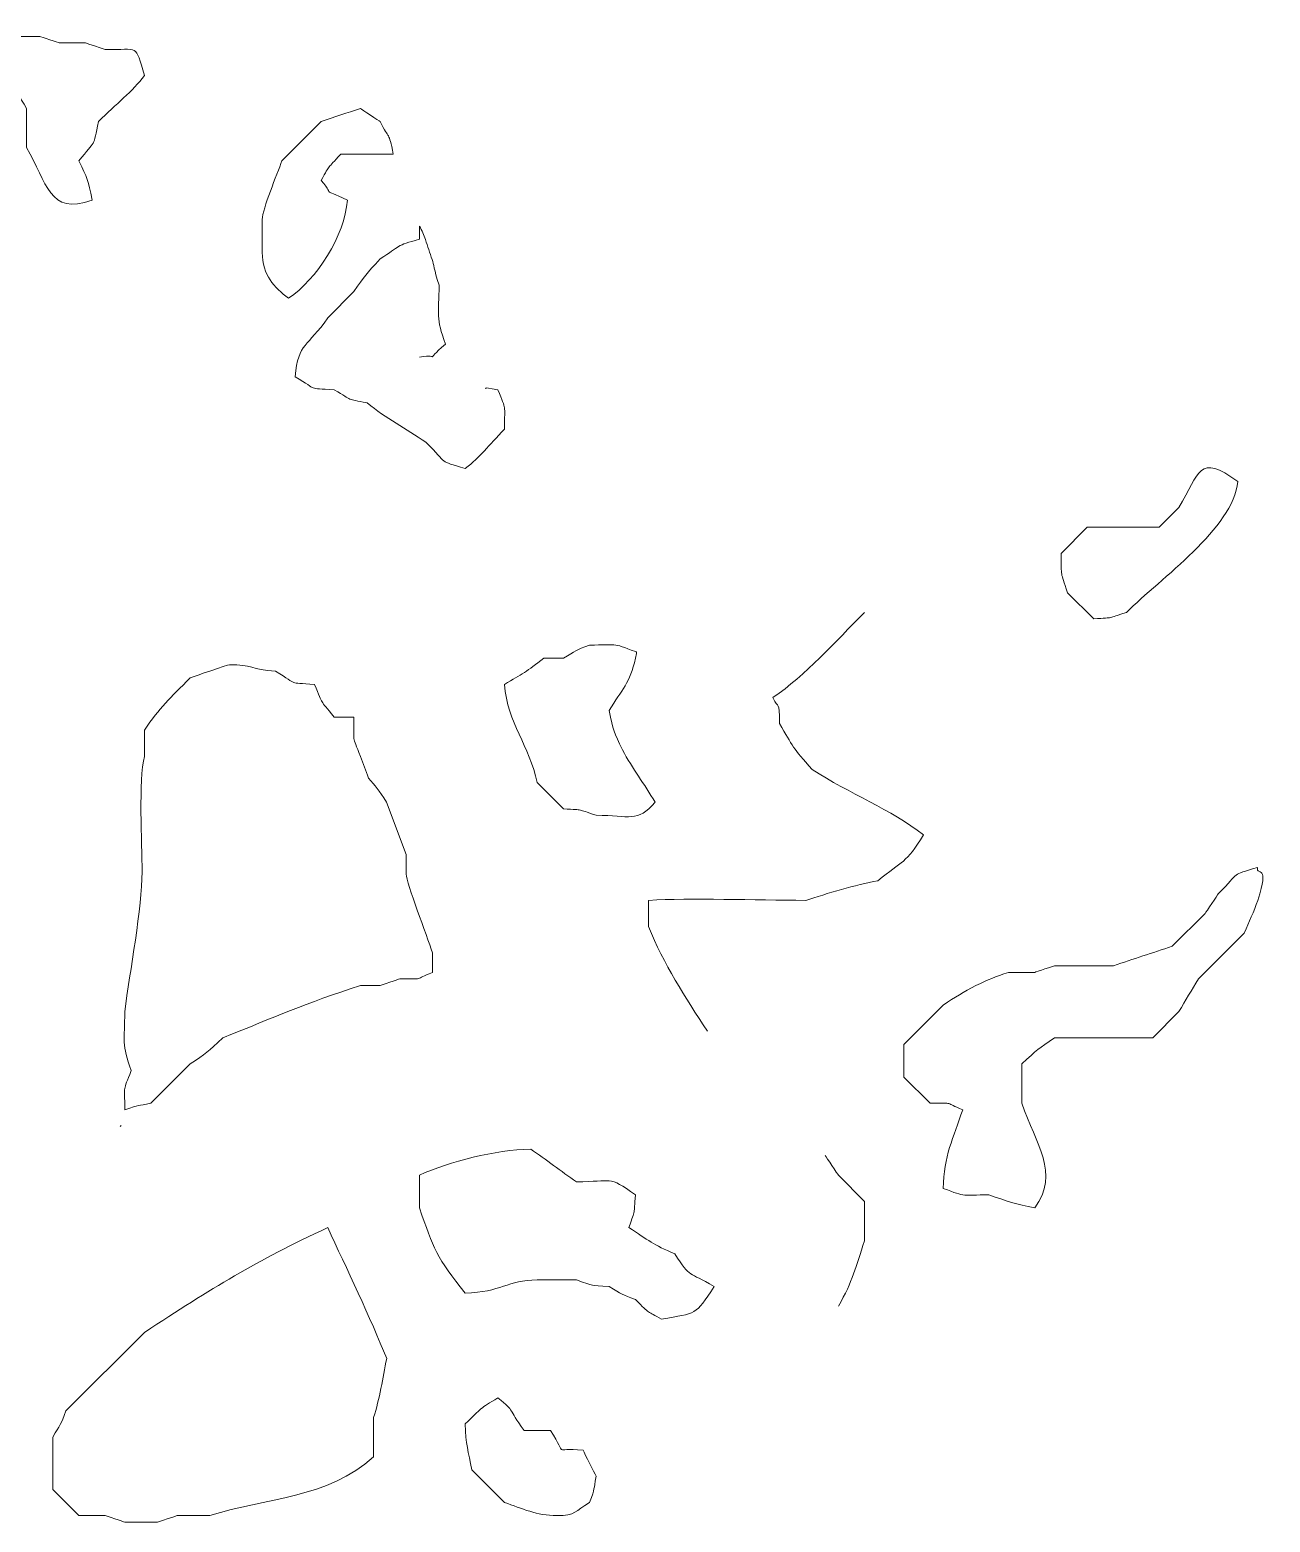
# Model space of a CAD drawing. Header units: millimetres. Extents: x -6423 to -1759, y 6 to 2012.
# Drawn here: x -1945.9 to -1917.5, y 1657.17 to 1691.35 of the extents above; entities that cross this region are included whole.
import ezdxf

# ---------------------------------------------------------------- set-up
doc = ezdxf.new("R2010")
doc.units = ezdxf.units.MM
doc.header["$MEASUREMENT"] = 0
doc.layers.add('layer 1', color=7, linetype='Continuous')

msp = doc.modelspace()

# ---------------------------------------------------------------- linework, layer by layer
at = {"layer": 'layer 1', "color": 177, "lineweight": 9}
for points, knots in [([(-1946.9497, 1691.3077), (-1946.9242, 1691.2219), (-1946.899, 1691.136), (-1946.8742, 1691.0499), (-1946.8742, 1691.0499), (-1946.6897, 1690.4088), (-1946.7958, 1690.6833), (-1946.2743, 1690.1505), (-1946.2743, 1690.1505), (-1946.1574, 1689.8254), (-1946.1416, 1689.834), (-1945.9744, 1689.5507), (-1945.9744, 1689.5507), (-1945.9744, 1689.5507), (-1945.9744, 1688.6511), (-1945.9744, 1688.6511), (-1945.9744, 1688.6511), (-1945.4944, 1687.8499), (-1945.4745, 1687.0854), (-1944.4752, 1687.4518), (-1944.4752, 1687.4518), (-1944.5624, 1687.9133), (-1944.5865, 1687.9462), (-1944.7749, 1688.3512), (-1944.7749, 1688.3512), (-1944.3875, 1688.842), (-1944.4542, 1688.6383), (-1944.3251, 1689.2509), (-1944.3251, 1689.2509), (-1943.9234, 1689.6526), (-1943.5467, 1689.9408), (-1943.2757, 1690.3003), (-1943.2757, 1690.3003), (-1943.4973, 1691.0543), (-1943.383, 1690.8829), (-1944.1753, 1690.8998), (-1944.1753, 1690.8998), (-1944.1844, 1690.9041), (-1944.5999, 1691.0408), (-1944.6251, 1691.05), (-1944.6251, 1691.05), (-1944.6251, 1691.05), (-1945.2247, 1691.0499), (-1945.2247, 1691.0499), (-1945.2247, 1691.0499), (-1945.234, 1691.0539), (-1945.6495, 1691.1908), (-1945.6746, 1691.1996), (-1945.6746, 1691.1996), (-1945.6746, 1691.1996), (-1946.1245, 1691.1998), (-1946.1245, 1691.1998), (-1946.1245, 1691.1998), (-1946.1335, 1691.2039), (-1946.5491, 1691.3407), (-1946.5741, 1691.3497), (-1946.5741, 1691.3497), (-1946.7641, 1691.3099), (-1946.8743, 1691.3023), (-1946.9497, 1691.3077)], [0, 0, 0, 0, 0.0625, 0.0625, 0.0625, 0.0625, 0.125, 0.125, 0.125, 0.125, 0.1875, 0.1875, 0.1875, 0.1875, 0.25, 0.25, 0.25, 0.25, 0.3125, 0.3125, 0.3125, 0.3125, 0.375, 0.375, 0.375, 0.375, 0.4375, 0.4375, 0.4375, 0.4375, 0.5, 0.5, 0.5, 0.5, 0.5625, 0.5625, 0.5625, 0.5625, 0.625, 0.625, 0.625, 0.625, 0.6875, 0.6875, 0.6875, 0.6875, 0.75, 0.75, 0.75, 0.75, 0.8125, 0.8125, 0.8125, 0.8125, 0.875, 0.875, 0.875, 0.875, 1, 1, 1, 1]), ([(-1937.8785, 1689.2508), (-1937.896, 1689.2604), (-1938.3027, 1689.5345), (-1938.3282, 1689.5505), (-1938.3282, 1689.5505), (-1938.6283, 1689.4468), (-1938.9276, 1689.3547), (-1939.2277, 1689.2508), (-1939.2277, 1689.2508), (-1939.2277, 1689.2508), (-1940.1273, 1688.3513), (-1940.1273, 1688.3513), (-1940.1273, 1688.3513), (-1940.2335, 1688.0443), (-1940.577, 1687.2536), (-1940.577, 1687.0018), (-1940.577, 1687.0018), (-1940.577, 1687.0018), (-1940.577, 1686.2521), (-1940.577, 1686.2521), (-1940.577, 1686.2521), (-1940.577, 1685.7224), (-1940.3001, 1685.4531), (-1939.9774, 1685.2029), (-1939.9774, 1685.2029), (-1939.3281, 1685.6328), (-1938.6912, 1686.6286), (-1938.6281, 1687.4518), (-1938.6281, 1687.4518), (-1939.2796, 1687.7615), (-1938.8643, 1687.4651), (-1939.2277, 1687.9014), (-1939.2277, 1687.9014), (-1939.0042, 1688.2943), (-1939.1165, 1688.1338), (-1938.778, 1688.5012), (-1938.778, 1688.5012), (-1938.778, 1688.5012), (-1937.5784, 1688.5012), (-1937.5784, 1688.5012), (-1937.5784, 1688.5012), (-1937.6868, 1689.0623), (-1937.6638, 1688.8022), (-1937.8785, 1689.2508)], [0, 0, 0, 0, 0.0833333333333333, 0.0833333333333333, 0.0833333333333333, 0.0833333333333333, 0.1666666666666667, 0.1666666666666667, 0.1666666666666667, 0.1666666666666667, 0.25, 0.25, 0.25, 0.25, 0.3333333333333333, 0.3333333333333333, 0.3333333333333333, 0.3333333333333333, 0.4166666666666667, 0.4166666666666667, 0.4166666666666667, 0.4166666666666667, 0.5, 0.5, 0.5, 0.5, 0.5833333333333334, 0.5833333333333334, 0.5833333333333334, 0.5833333333333334, 0.6666666666666666, 0.6666666666666666, 0.6666666666666666, 0.6666666666666666, 0.75, 0.75, 0.75, 0.75, 0.8333333333333334, 0.8333333333333334, 0.8333333333333334, 0.8333333333333334, 1, 1, 1, 1]), ([(-1935.4565, 1683.1451), (-1935.4243, 1683.11), (-1935.5947, 1683.1908), (-1935.1798, 1683.1038), (-1935.1798, 1683.1038), (-1934.9805, 1682.5908), (-1935.0298, 1682.8205), (-1935.0298, 1682.2042), (-1935.0298, 1682.2042), (-1935.4121, 1681.8132), (-1935.5747, 1681.5723), (-1935.9294, 1681.3045), (-1935.9294, 1681.3045), (-1936.5702, 1681.4891), (-1936.2957, 1681.3829), (-1936.8288, 1681.9045), (-1936.8288, 1681.9045), (-1937.304, 1682.2151), (-1937.7274, 1682.448), (-1938.1782, 1682.804), (-1938.1782, 1682.804), (-1938.6731, 1682.9082), (-1938.4769, 1682.8379), (-1938.9277, 1683.1037), (-1938.9277, 1683.1037), (-1939.5917, 1683.1546), (-1939.245, 1683.0677), (-1939.8275, 1683.4038), (-1939.8275, 1683.4038), (-1939.749, 1684.2007), (-1939.5373, 1684.0731), (-1939.0779, 1684.753), (-1939.0779, 1684.753), (-1939.0779, 1684.753), (-1938.478, 1685.3526), (-1938.478, 1685.3526), (-1938.478, 1685.3526), (-1938.2324, 1685.7165), (-1938.2031, 1685.7499), (-1937.8785, 1686.1023), (-1937.8785, 1686.1023), (-1937.4083, 1686.4097), (-1937.518, 1686.4086), (-1936.9789, 1686.5522), (-1936.9789, 1686.5522), (-1936.9789, 1686.5522), (-1936.9789, 1686.852), (-1936.9789, 1686.852), (-1936.9789, 1686.852), (-1936.9188, 1686.7554), (-1936.8729, 1686.6535), (-1936.8409, 1686.5493), (-1936.8409, 1686.5493), (-1936.7907, 1686.3856), (-1936.7443, 1686.2471), (-1936.686, 1686.0861), (-1936.686, 1686.0861), (-1936.6461, 1685.9756), (-1936.6497, 1685.8746), (-1936.5291, 1685.5026), (-1936.5291, 1685.5026), (-1936.5291, 1684.838), (-1936.6085, 1684.7439), (-1936.3791, 1684.1532), (-1936.3791, 1684.1532), (-1936.9236, 1683.6937), (-1936.427, 1683.9396), (-1936.9789, 1683.8535)], [0, 0, 0, 0, 0.0555555555555556, 0.0555555555555556, 0.0555555555555556, 0.0555555555555556, 0.1111111111111111, 0.1111111111111111, 0.1111111111111111, 0.1111111111111111, 0.1666666666666667, 0.1666666666666667, 0.1666666666666667, 0.1666666666666667, 0.2222222222222222, 0.2222222222222222, 0.2222222222222222, 0.2222222222222222, 0.2777777777777778, 0.2777777777777778, 0.2777777777777778, 0.2777777777777778, 0.3333333333333333, 0.3333333333333333, 0.3333333333333333, 0.3333333333333333, 0.3888888888888889, 0.3888888888888889, 0.3888888888888889, 0.3888888888888889, 0.4444444444444444, 0.4444444444444444, 0.4444444444444444, 0.4444444444444444, 0.5, 0.5, 0.5, 0.5, 0.5555555555555556, 0.5555555555555556, 0.5555555555555556, 0.5555555555555556, 0.6111111111111112, 0.6111111111111112, 0.6111111111111112, 0.6111111111111112, 0.6666666666666666, 0.6666666666666666, 0.6666666666666666, 0.6666666666666666, 0.7222222222222222, 0.7222222222222222, 0.7222222222222222, 0.7222222222222222, 0.7777777777777778, 0.7777777777777778, 0.7777777777777778, 0.7777777777777778, 0.8333333333333334, 0.8333333333333334, 0.8333333333333334, 0.8333333333333334, 0.8888888888888888, 0.8888888888888888, 0.8888888888888888, 0.8888888888888888, 1, 1, 1, 1]), ([(-1918.2379, 1681.0049), (-1919.1515, 1681.6557), (-1919.1002, 1681.2184), (-1919.5873, 1680.4051), (-1919.5873, 1680.4051), (-1919.5873, 1680.4051), (-1920.037, 1679.9554), (-1920.037, 1679.9554), (-1920.037, 1679.9554), (-1920.037, 1679.9554), (-1921.6863, 1679.9551), (-1921.6863, 1679.9551), (-1921.6863, 1679.9551), (-1921.6863, 1679.9551), (-1922.2861, 1679.3557), (-1922.2861, 1679.3557), (-1922.2861, 1679.3557), (-1922.2732, 1678.766), (-1922.3078, 1678.9853), (-1922.1362, 1678.4563), (-1922.1362, 1678.4563), (-1922.1362, 1678.4563), (-1921.5364, 1677.8562), (-1921.5364, 1677.8562), (-1921.5364, 1677.8562), (-1921.0219, 1677.8967), (-1921.2662, 1677.851), (-1920.787, 1678.0064), (-1920.787, 1678.0064), (-1920.0022, 1678.7909), (-1918.3446, 1679.9243), (-1918.2379, 1681.0049)], [0, 0, 0, 0, 0.1111111111111111, 0.1111111111111111, 0.1111111111111111, 0.1111111111111111, 0.2222222222222222, 0.2222222222222222, 0.2222222222222222, 0.2222222222222222, 0.3333333333333333, 0.3333333333333333, 0.3333333333333333, 0.3333333333333333, 0.4444444444444444, 0.4444444444444444, 0.4444444444444444, 0.4444444444444444, 0.5555555555555556, 0.5555555555555556, 0.5555555555555556, 0.5555555555555556, 0.6666666666666666, 0.6666666666666666, 0.6666666666666666, 0.6666666666666666, 0.7777777777777778, 0.7777777777777778, 0.7777777777777778, 0.7777777777777778, 1, 1, 1, 1]), ([(-1930.3819, 1668.4109), (-1930.8978, 1669.1996), (-1931.3867, 1669.9498), (-1931.7313, 1670.8099), (-1931.7313, 1670.8099), (-1931.7313, 1670.8099), (-1931.7315, 1671.4096), (-1931.7315, 1671.4096), (-1931.7315, 1671.4096), (-1930.7673, 1671.4712), (-1929.3004, 1671.4094), (-1928.1331, 1671.4094), (-1928.1331, 1671.4094), (-1927.6543, 1671.5649), (-1926.9774, 1671.7661), (-1926.4842, 1671.8592), (-1926.4842, 1671.8592), (-1925.9108, 1672.3241), (-1925.8386, 1672.2481), (-1925.4344, 1672.9087), (-1925.4344, 1672.9087), (-1926.1805, 1673.4977), (-1927.1254, 1673.847), (-1927.9833, 1674.4081), (-1927.9833, 1674.4081), (-1928.4335, 1674.8957), (-1928.4241, 1674.9417), (-1928.7329, 1675.4573), (-1928.7329, 1675.4573), (-1928.7329, 1676.0364), (-1928.7615, 1675.7517), (-1928.8828, 1676.0574), (-1928.8828, 1676.0574), (-1928.1374, 1676.5609), (-1927.4603, 1677.3298), (-1926.7838, 1678.0064)], [0, 0, 0, 0, 0.1, 0.1, 0.1, 0.1, 0.2, 0.2, 0.2, 0.2, 0.3, 0.3, 0.3, 0.3, 0.4, 0.4, 0.4, 0.4, 0.5, 0.5, 0.5, 0.5, 0.6, 0.6, 0.6, 0.6, 0.7, 0.7, 0.7, 0.7, 0.8, 0.8, 0.8, 0.8, 1, 1, 1, 1]), ([(-1932.0052, 1677.0967), (-1932.014, 1677.1001), (-1932.0228, 1677.1036), (-1932.0315, 1677.1069), (-1932.0315, 1677.1069), (-1932.5817, 1677.3204), (-1932.4475, 1677.2566), (-1933.0806, 1677.2566), (-1933.0806, 1677.2566), (-1933.406, 1677.1396), (-1933.3971, 1677.1239), (-1933.6807, 1676.9569), (-1933.6807, 1676.9569), (-1933.6807, 1676.9569), (-1934.1301, 1676.9567), (-1934.1301, 1676.9567), (-1934.1301, 1676.9567), (-1934.5175, 1676.6513), (-1934.6315, 1676.5956), (-1935.0298, 1676.3571), (-1935.0298, 1676.3571), (-1934.961, 1675.4617), (-1934.4582, 1674.9525), (-1934.2802, 1674.1083), (-1934.2802, 1674.1083), (-1934.2802, 1674.1083), (-1933.6804, 1673.5085), (-1933.6804, 1673.5085), (-1933.6804, 1673.5085), (-1933.1657, 1673.4679), (-1933.4102, 1673.5141), (-1932.9308, 1673.3587), (-1932.9308, 1673.3587), (-1932.1556, 1673.3584), (-1931.9955, 1673.1764), (-1931.5815, 1673.6584), (-1931.5815, 1673.6584), (-1931.8353, 1674.0888), (-1932.0909, 1674.409), (-1932.3311, 1674.8578), (-1932.3311, 1674.8578), (-1932.5196, 1675.2629), (-1932.5438, 1675.2957), (-1932.6309, 1675.7573), (-1932.6309, 1675.7573), (-1932.3438, 1676.244), (-1932.1524, 1676.382), (-1932.0315, 1676.9569), (-1932.0315, 1676.9569), (-1932.0217, 1677.0035), (-1932.0129, 1677.05), (-1932.0052, 1677.0967)], [0, 0, 0, 0, 0.0714285714285714, 0.0714285714285714, 0.0714285714285714, 0.0714285714285714, 0.1428571428571428, 0.1428571428571428, 0.1428571428571428, 0.1428571428571428, 0.2142857142857143, 0.2142857142857143, 0.2142857142857143, 0.2142857142857143, 0.2857142857142857, 0.2857142857142857, 0.2857142857142857, 0.2857142857142857, 0.3571428571428572, 0.3571428571428572, 0.3571428571428572, 0.3571428571428572, 0.4285714285714285, 0.4285714285714285, 0.4285714285714285, 0.4285714285714285, 0.5, 0.5, 0.5, 0.5, 0.5714285714285714, 0.5714285714285714, 0.5714285714285714, 0.5714285714285714, 0.6428571428571429, 0.6428571428571429, 0.6428571428571429, 0.6428571428571429, 0.7142857142857143, 0.7142857142857143, 0.7142857142857143, 0.7142857142857143, 0.7857142857142857, 0.7857142857142857, 0.7857142857142857, 0.7857142857142857, 0.8571428571428571, 0.8571428571428571, 0.8571428571428571, 0.8571428571428571, 1, 1, 1, 1]), ([(-1936.6789, 1669.7604), (-1937.132, 1669.5845), (-1936.8263, 1669.6105), (-1937.4286, 1669.6102), (-1937.4286, 1669.6102), (-1937.4536, 1669.6015), (-1937.8693, 1669.4645), (-1937.8786, 1669.4604), (-1937.8786, 1669.4604), (-1937.8786, 1669.4604), (-1938.3284, 1669.4606), (-1938.3284, 1669.4606), (-1938.3284, 1669.4606), (-1939.6069, 1669.0459), (-1940.2714, 1668.7445), (-1941.4767, 1668.2609), (-1941.4767, 1668.2609), (-1941.8278, 1667.9371), (-1941.8609, 1667.9057), (-1942.2264, 1667.6615), (-1942.2264, 1667.6615), (-1942.2264, 1667.6615), (-1943.1258, 1666.7618), (-1943.1258, 1666.7618), (-1943.1258, 1666.7618), (-1943.4439, 1666.6951), (-1943.3734, 1666.7386), (-1943.7256, 1666.612), (-1943.7256, 1666.612), (-1943.7256, 1667.2284), (-1943.775, 1666.9984), (-1943.5757, 1667.5116), (-1943.5757, 1667.5116), (-1943.8049, 1668.1021), (-1943.7256, 1668.1963), (-1943.7257, 1668.8609), (-1943.7257, 1668.8609), (-1943.6092, 1669.7709), (-1943.3294, 1671.2556), (-1943.3294, 1672.0611), (-1943.3294, 1672.0611), (-1943.3294, 1672.7355), (-1943.4136, 1674.1627), (-1943.2757, 1674.7081), (-1943.2757, 1674.7081), (-1943.2757, 1674.7081), (-1943.2757, 1675.3077), (-1943.2757, 1675.3077), (-1943.2757, 1675.3077), (-1942.9239, 1675.828), (-1942.6964, 1676.037), (-1942.2262, 1676.507), (-1942.2262, 1676.507), (-1942.1216, 1676.5433), (-1941.3751, 1676.807), (-1941.3266, 1676.8067), (-1941.3266, 1676.8067), (-1940.8197, 1676.8067), (-1940.8205, 1676.6986), (-1940.2771, 1676.6571), (-1940.2771, 1676.6571), (-1939.6951, 1676.3211), (-1940.0414, 1676.4079), (-1939.3777, 1676.3571), (-1939.3777, 1676.3571), (-1939.1632, 1675.8338), (-1939.2922, 1676.0593), (-1938.9277, 1675.6075), (-1938.9277, 1675.6075), (-1938.9277, 1675.6075), (-1938.478, 1675.6074), (-1938.478, 1675.6074), (-1938.478, 1675.6074), (-1938.478, 1674.9912), (-1938.5272, 1675.221), (-1938.3282, 1674.7078), (-1938.3282, 1674.7078), (-1938.2644, 1674.5429), (-1938.2043, 1674.3774), (-1938.1479, 1674.2114), (-1938.1479, 1674.2114), (-1937.9795, 1674.025), (-1937.9178, 1673.9416), (-1937.7286, 1673.6584), (-1937.7286, 1673.6584), (-1937.7286, 1673.6584), (-1937.2787, 1672.4591), (-1937.2787, 1672.4591), (-1937.2787, 1672.4591), (-1937.2787, 1672.4591), (-1937.2787, 1672.0094), (-1937.2787, 1672.0094), (-1937.2787, 1672.0094), (-1937.2787, 1671.813), (-1936.8089, 1670.6018), (-1936.6789, 1670.21), (-1936.6789, 1670.21), (-1936.6789, 1670.21), (-1936.6789, 1669.7604), (-1936.6789, 1669.7604)], [0, 0, 0, 0, 0.0384615384615385, 0.0384615384615385, 0.0384615384615385, 0.0384615384615385, 0.0769230769230769, 0.0769230769230769, 0.0769230769230769, 0.0769230769230769, 0.1153846153846154, 0.1153846153846154, 0.1153846153846154, 0.1153846153846154, 0.1538461538461539, 0.1538461538461539, 0.1538461538461539, 0.1538461538461539, 0.1923076923076923, 0.1923076923076923, 0.1923076923076923, 0.1923076923076923, 0.2307692307692308, 0.2307692307692308, 0.2307692307692308, 0.2307692307692308, 0.2692307692307692, 0.2692307692307692, 0.2692307692307692, 0.2692307692307692, 0.3076923076923077, 0.3076923076923077, 0.3076923076923077, 0.3076923076923077, 0.3461538461538461, 0.3461538461538461, 0.3461538461538461, 0.3461538461538461, 0.3846153846153846, 0.3846153846153846, 0.3846153846153846, 0.3846153846153846, 0.4230769230769231, 0.4230769230769231, 0.4230769230769231, 0.4230769230769231, 0.4615384615384616, 0.4615384615384616, 0.4615384615384616, 0.4615384615384616, 0.5, 0.5, 0.5, 0.5, 0.5384615384615384, 0.5384615384615384, 0.5384615384615384, 0.5384615384615384, 0.5769230769230769, 0.5769230769230769, 0.5769230769230769, 0.5769230769230769, 0.6153846153846154, 0.6153846153846154, 0.6153846153846154, 0.6153846153846154, 0.6538461538461539, 0.6538461538461539, 0.6538461538461539, 0.6538461538461539, 0.6923076923076923, 0.6923076923076923, 0.6923076923076923, 0.6923076923076923, 0.7307692307692307, 0.7307692307692307, 0.7307692307692307, 0.7307692307692307, 0.7692307692307693, 0.7692307692307693, 0.7692307692307693, 0.7692307692307693, 0.8076923076923077, 0.8076923076923077, 0.8076923076923077, 0.8076923076923077, 0.8461538461538461, 0.8461538461538461, 0.8461538461538461, 0.8461538461538461, 0.8846153846153846, 0.8846153846153846, 0.8846153846153846, 0.8846153846153846, 0.9230769230769231, 0.9230769230769231, 0.9230769230769231, 0.9230769230769231, 1, 1, 1, 1]), ([(-1917.7882, 1672.1593), (-1918.4293, 1671.9748), (-1918.1547, 1672.081), (-1918.6877, 1671.5595), (-1918.6877, 1671.5595), (-1918.6975, 1671.5419), (-1918.9714, 1671.135), (-1918.9878, 1671.1098), (-1918.9878, 1671.1098), (-1918.9878, 1671.1098), (-1919.7373, 1670.3601), (-1919.7373, 1670.3601), (-1919.7373, 1670.3601), (-1920.1856, 1670.2049), (-1920.6383, 1670.0653), (-1921.0867, 1669.9102), (-1921.0867, 1669.9102), (-1921.0867, 1669.9102), (-1922.4359, 1669.9102), (-1922.4359, 1669.9102), (-1922.4359, 1669.9102), (-1922.445, 1669.9062), (-1922.8606, 1669.7693), (-1922.8858, 1669.7604), (-1922.8858, 1669.7604), (-1922.8858, 1669.7604), (-1923.4856, 1669.7603), (-1923.4856, 1669.7603), (-1923.4856, 1669.7603), (-1923.8012, 1669.6558), (-1923.9396, 1669.598), (-1924.2351, 1669.4606), (-1924.2351, 1669.4606), (-1924.5227, 1669.3097), (-1924.7089, 1669.1911), (-1924.9847, 1669.0107), (-1924.9847, 1669.0107), (-1924.9847, 1669.0107), (-1925.8842, 1668.1114), (-1925.8842, 1668.1114), (-1925.8842, 1668.1114), (-1925.8842, 1668.1114), (-1925.8842, 1667.3615), (-1925.8842, 1667.3615), (-1925.8842, 1667.3615), (-1925.8842, 1667.3615), (-1925.2846, 1666.762), (-1925.2846, 1666.762), (-1925.2846, 1666.762), (-1924.682, 1666.7618), (-1924.9882, 1666.7877), (-1924.5348, 1666.6118), (-1924.5348, 1666.6118), (-1924.758, 1665.967), (-1924.9687, 1665.5444), (-1924.9847, 1664.8129), (-1924.9847, 1664.8129), (-1924.4346, 1664.5991), (-1924.5686, 1664.6627), (-1923.9353, 1664.6628), (-1923.9353, 1664.6628), (-1923.5414, 1664.5265), (-1923.3109, 1664.4434), (-1922.8858, 1664.3629), (-1922.8858, 1664.3629), (-1922.3082, 1665.1736), (-1922.8557, 1665.8078), (-1923.1856, 1666.7618), (-1923.1856, 1666.7618), (-1923.1856, 1666.7618), (-1923.1856, 1667.6614), (-1923.1856, 1667.6614), (-1923.1856, 1667.6614), (-1922.8333, 1667.9859), (-1922.7997, 1668.0154), (-1922.4359, 1668.2609), (-1922.4359, 1668.2609), (-1922.4359, 1668.2609), (-1920.1872, 1668.2611), (-1920.1872, 1668.2611), (-1920.1872, 1668.2611), (-1920.1872, 1668.2611), (-1919.5873, 1668.8607), (-1919.5873, 1668.8607), (-1919.5873, 1668.8607), (-1919.4338, 1669.1208), (-1919.2928, 1669.351), (-1919.1376, 1669.6102), (-1919.1376, 1669.6102), (-1919.1376, 1669.6102), (-1918.0882, 1670.6599), (-1918.0882, 1670.6599), (-1918.0882, 1670.6599), (-1917.9844, 1670.9187), (-1917.867, 1671.1514), (-1917.7811, 1671.4096), (-1917.7811, 1671.4096), (-1917.4971, 1672.2623), (-1917.8134, 1671.9599), (-1917.7882, 1672.1593)], [0, 0, 0, 0, 0.0384615384615385, 0.0384615384615385, 0.0384615384615385, 0.0384615384615385, 0.0769230769230769, 0.0769230769230769, 0.0769230769230769, 0.0769230769230769, 0.1153846153846154, 0.1153846153846154, 0.1153846153846154, 0.1153846153846154, 0.1538461538461539, 0.1538461538461539, 0.1538461538461539, 0.1538461538461539, 0.1923076923076923, 0.1923076923076923, 0.1923076923076923, 0.1923076923076923, 0.2307692307692308, 0.2307692307692308, 0.2307692307692308, 0.2307692307692308, 0.2692307692307692, 0.2692307692307692, 0.2692307692307692, 0.2692307692307692, 0.3076923076923077, 0.3076923076923077, 0.3076923076923077, 0.3076923076923077, 0.3461538461538461, 0.3461538461538461, 0.3461538461538461, 0.3461538461538461, 0.3846153846153846, 0.3846153846153846, 0.3846153846153846, 0.3846153846153846, 0.4230769230769231, 0.4230769230769231, 0.4230769230769231, 0.4230769230769231, 0.4615384615384616, 0.4615384615384616, 0.4615384615384616, 0.4615384615384616, 0.5, 0.5, 0.5, 0.5, 0.5384615384615384, 0.5384615384615384, 0.5384615384615384, 0.5384615384615384, 0.5769230769230769, 0.5769230769230769, 0.5769230769230769, 0.5769230769230769, 0.6153846153846154, 0.6153846153846154, 0.6153846153846154, 0.6153846153846154, 0.6538461538461539, 0.6538461538461539, 0.6538461538461539, 0.6538461538461539, 0.6923076923076923, 0.6923076923076923, 0.6923076923076923, 0.6923076923076923, 0.7307692307692307, 0.7307692307692307, 0.7307692307692307, 0.7307692307692307, 0.7692307692307693, 0.7692307692307693, 0.7692307692307693, 0.7692307692307693, 0.8076923076923077, 0.8076923076923077, 0.8076923076923077, 0.8076923076923077, 0.8461538461538461, 0.8461538461538461, 0.8461538461538461, 0.8461538461538461, 0.8846153846153846, 0.8846153846153846, 0.8846153846153846, 0.8846153846153846, 0.9230769230769231, 0.9230769230769231, 0.9230769230769231, 0.9230769230769231, 1, 1, 1, 1]), ([(-1931.1318, 1663.3135), (-1931.6194, 1663.5196), (-1931.7391, 1663.6241), (-1932.1811, 1663.9133), (-1932.1811, 1663.9133), (-1932.0283, 1664.3745), (-1932.0701, 1664.1694), (-1932.0312, 1664.6628), (-1932.0312, 1664.6628), (-1932.6738, 1665.1205), (-1932.547, 1664.9628), (-1933.3806, 1664.9627), (-1933.3806, 1664.9627), (-1933.741, 1665.2062), (-1934.0696, 1665.4687), (-1934.43, 1665.7122), (-1934.43, 1665.7122), (-1935.2415, 1665.6945), (-1936.2893, 1665.4331), (-1936.9789, 1665.1125), (-1936.9789, 1665.1125), (-1936.9789, 1665.1125), (-1936.9789, 1664.3629), (-1936.9789, 1664.3629), (-1936.9789, 1664.3629), (-1936.6627, 1663.4492), (-1936.5769, 1663.2123), (-1935.9294, 1662.4138), (-1935.9294, 1662.4138), (-1935.1083, 1662.4319), (-1934.9604, 1662.714), (-1934.2803, 1662.7139), (-1934.2803, 1662.7139), (-1934.2803, 1662.7139), (-1933.8306, 1662.714), (-1933.8306, 1662.714), (-1933.8306, 1662.714), (-1933.8306, 1662.714), (-1933.3806, 1662.714), (-1933.3806, 1662.714), (-1933.3806, 1662.714), (-1932.9407, 1662.5681), (-1933.1047, 1662.6002), (-1932.6309, 1662.5638), (-1932.6309, 1662.5638), (-1932.341, 1662.3783), (-1932.3411, 1662.391), (-1932.0312, 1662.2642), (-1932.0312, 1662.2642), (-1931.6798, 1661.9125), (-1931.7782, 1662.0236), (-1931.4316, 1661.8142), (-1931.4316, 1661.8142), (-1930.6407, 1661.9639), (-1930.6542, 1661.8891), (-1930.2322, 1662.5638), (-1930.2322, 1662.5638), (-1930.8358, 1662.9256), (-1930.7483, 1662.7352), (-1931.1318, 1663.3135)], [0, 0, 0, 0, 0.0625, 0.0625, 0.0625, 0.0625, 0.125, 0.125, 0.125, 0.125, 0.1875, 0.1875, 0.1875, 0.1875, 0.25, 0.25, 0.25, 0.25, 0.3125, 0.3125, 0.3125, 0.3125, 0.375, 0.375, 0.375, 0.375, 0.4375, 0.4375, 0.4375, 0.4375, 0.5, 0.5, 0.5, 0.5, 0.5625, 0.5625, 0.5625, 0.5625, 0.625, 0.625, 0.625, 0.625, 0.6875, 0.6875, 0.6875, 0.6875, 0.75, 0.75, 0.75, 0.75, 0.8125, 0.8125, 0.8125, 0.8125, 0.875, 0.875, 0.875, 0.875, 1, 1, 1, 1]), ([(-1927.3835, 1662.1141), (-1927.0515, 1662.6891), (-1926.9936, 1663.0072), (-1926.7838, 1663.6135), (-1926.7838, 1663.6135), (-1926.7838, 1663.6135), (-1926.7838, 1664.5131), (-1926.7838, 1664.5131), (-1926.7838, 1664.5131), (-1926.7838, 1664.5131), (-1927.3835, 1665.1125), (-1927.3835, 1665.1125), (-1927.3835, 1665.1125), (-1927.3931, 1665.1302), (-1927.667, 1665.5369), (-1927.6834, 1665.5623)], [0, 0, 0, 0, 0.2, 0.2, 0.2, 0.2, 0.4, 0.4, 0.4, 0.4, 0.6, 0.6, 0.6, 0.6, 1, 1, 1, 1]), ([(-1939.0778, 1663.9133), (-1940.7245, 1663.1475), (-1941.7313, 1662.5243), (-1943.2757, 1661.5144), (-1943.2757, 1661.5144), (-1943.2757, 1661.5144), (-1945.0748, 1659.7152), (-1945.0748, 1659.7152), (-1945.0748, 1659.7152), (-1945.1918, 1659.3902), (-1945.2075, 1659.3991), (-1945.3746, 1659.1156), (-1945.3746, 1659.1156), (-1945.3746, 1659.1156), (-1945.3746, 1657.916), (-1945.3746, 1657.916), (-1945.3746, 1657.916), (-1945.3746, 1657.916), (-1944.7749, 1657.3165), (-1944.7749, 1657.3165), (-1944.7749, 1657.3165), (-1944.7749, 1657.3165), (-1944.1753, 1657.3166), (-1944.1753, 1657.3166), (-1944.1753, 1657.3166), (-1944.1661, 1657.3122), (-1943.7505, 1657.1754), (-1943.7256, 1657.1664), (-1943.7256, 1657.1664), (-1943.7256, 1657.1664), (-1942.9758, 1657.1667), (-1942.9758, 1657.1667), (-1942.9758, 1657.1667), (-1942.9668, 1657.1707), (-1942.5512, 1657.3075), (-1942.526, 1657.3165), (-1942.526, 1657.3165), (-1942.526, 1657.3165), (-1941.7765, 1657.3166), (-1941.7765, 1657.3166), (-1941.7765, 1657.3166), (-1940.5034, 1657.7292), (-1939.0723, 1657.7023), (-1938.0283, 1658.6658), (-1938.0283, 1658.6658), (-1938.0283, 1658.6658), (-1938.0284, 1659.5653), (-1938.0284, 1659.5653), (-1938.0284, 1659.5653), (-1937.8895, 1659.9931), (-1937.8141, 1660.4615), (-1937.7284, 1660.9149), (-1937.7284, 1660.9149), (-1938.0928, 1661.8233), (-1938.6556, 1663.0051), (-1939.0778, 1663.9133)], [0, 0, 0, 0, 0.0666666666666667, 0.0666666666666667, 0.0666666666666667, 0.0666666666666667, 0.1333333333333333, 0.1333333333333333, 0.1333333333333333, 0.1333333333333333, 0.2, 0.2, 0.2, 0.2, 0.2666666666666667, 0.2666666666666667, 0.2666666666666667, 0.2666666666666667, 0.3333333333333333, 0.3333333333333333, 0.3333333333333333, 0.3333333333333333, 0.4, 0.4, 0.4, 0.4, 0.4666666666666667, 0.4666666666666667, 0.4666666666666667, 0.4666666666666667, 0.5333333333333333, 0.5333333333333333, 0.5333333333333333, 0.5333333333333333, 0.6, 0.6, 0.6, 0.6, 0.6666666666666666, 0.6666666666666666, 0.6666666666666666, 0.6666666666666666, 0.7333333333333333, 0.7333333333333333, 0.7333333333333333, 0.7333333333333333, 0.8, 0.8, 0.8, 0.8, 0.8666666666666667, 0.8666666666666667, 0.8666666666666667, 0.8666666666666667, 1, 1, 1, 1]), ([(-1933.9802, 1659.2653), (-1933.5465, 1658.6262), (-1933.9747, 1658.8891), (-1933.2307, 1658.8157), (-1933.2307, 1658.8157), (-1933.1911, 1658.724), (-1932.9766, 1658.3122), (-1932.9308, 1658.2162), (-1932.9308, 1658.2162), (-1932.9971, 1657.8734), (-1932.9482, 1657.9847), (-1933.0806, 1657.6164), (-1933.0806, 1657.6164), (-1933.4228, 1657.4188), (-1933.3942, 1657.3165), (-1933.8305, 1657.3165), (-1933.8305, 1657.3165), (-1934.2926, 1657.3166), (-1934.6292, 1657.4775), (-1935.0298, 1657.6163), (-1935.0298, 1657.6163), (-1935.0298, 1657.6163), (-1935.7796, 1658.366), (-1935.7796, 1658.366), (-1935.7796, 1658.366), (-1935.8592, 1658.7883), (-1935.9193, 1658.948), (-1935.9294, 1659.4155), (-1935.9294, 1659.4155), (-1935.5434, 1659.7932), (-1935.6053, 1659.7585), (-1935.1798, 1660.0152), (-1935.1798, 1660.0152), (-1934.7584, 1659.6641), (-1934.9783, 1659.808), (-1934.58, 1659.2656), (-1934.58, 1659.2656), (-1934.58, 1659.2656), (-1933.9802, 1659.2653), (-1933.9802, 1659.2653)], [0, 0, 0, 0, 0.0909090909090909, 0.0909090909090909, 0.0909090909090909, 0.0909090909090909, 0.1818181818181818, 0.1818181818181818, 0.1818181818181818, 0.1818181818181818, 0.2727272727272727, 0.2727272727272727, 0.2727272727272727, 0.2727272727272727, 0.3636363636363636, 0.3636363636363636, 0.3636363636363636, 0.3636363636363636, 0.4545454545454545, 0.4545454545454545, 0.4545454545454545, 0.4545454545454545, 0.5454545454545454, 0.5454545454545454, 0.5454545454545454, 0.5454545454545454, 0.6363636363636364, 0.6363636363636364, 0.6363636363636364, 0.6363636363636364, 0.7272727272727273, 0.7272727272727273, 0.7272727272727273, 0.7272727272727273, 0.8181818181818182, 0.8181818181818182, 0.8181818181818182, 0.8181818181818182, 1, 1, 1, 1])]:
    msp.add_open_spline(points, degree=3, knots=knots, dxfattribs=at)
msp.add_open_spline([(-1943.8094, 1666.2551), (-1943.8494, 1666.2042), (-1943.8275, 1666.234), (-1943.8094, 1666.2551)], degree=3, dxfattribs=at)

doc.saveas('drawing.dxf')
